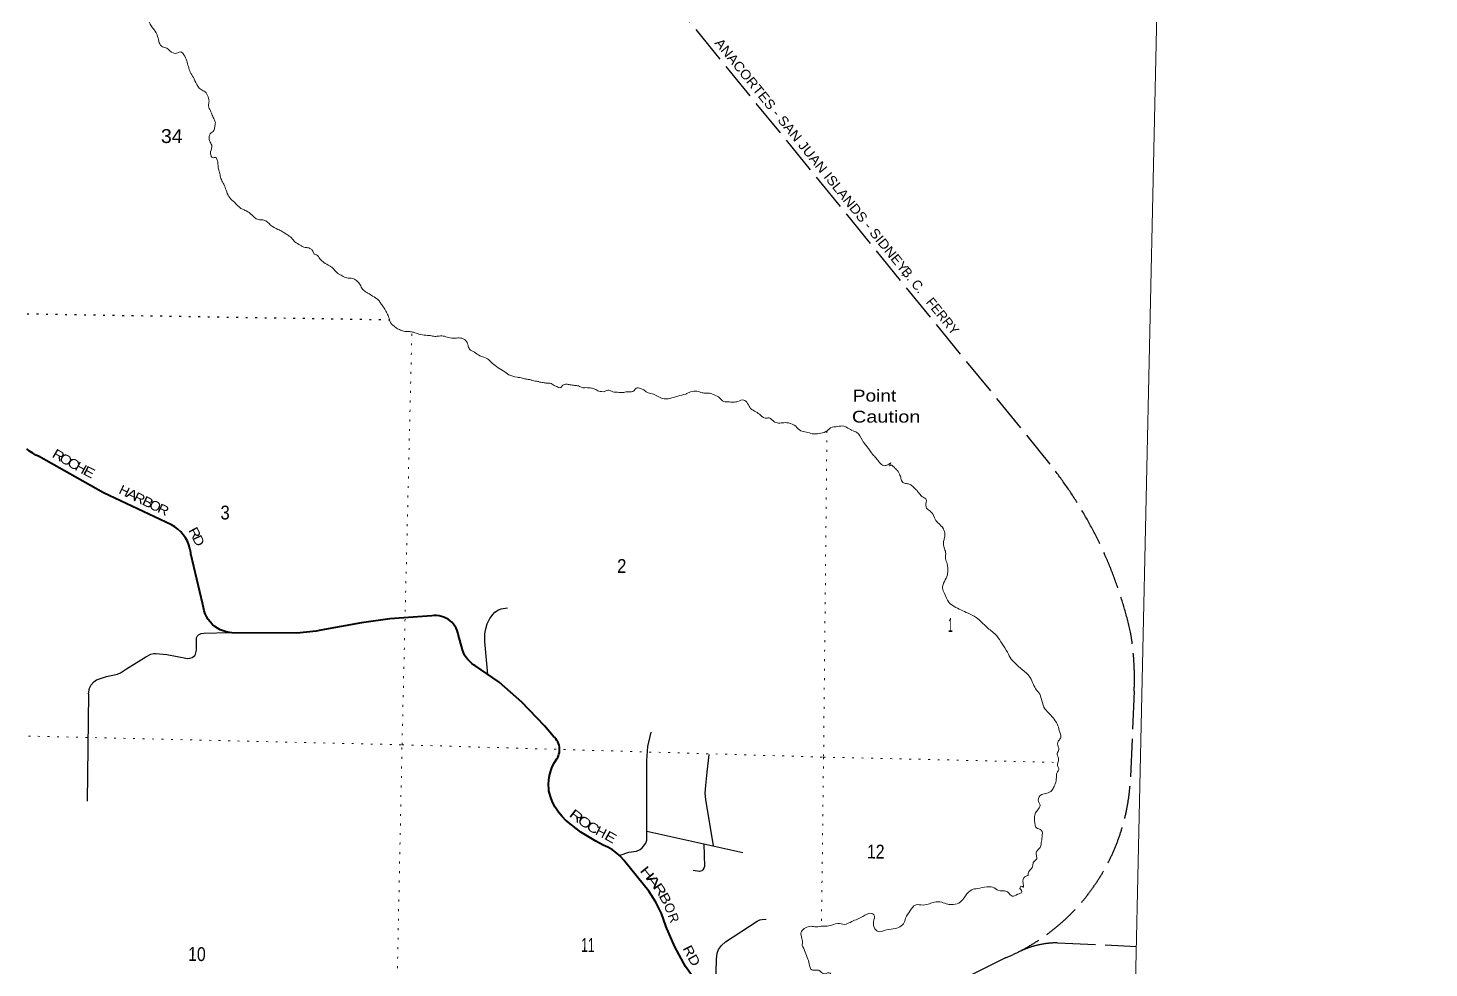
# Model space of a CAD drawing. Header units: feet. Extents: x -611393 to -485084, y 372822 to 560047.
# Drawn here: x -502761 to -485084, y 388974 to 400829 of the extents above; entities that cross this region are included whole.
import ezdxf

# ---------------------------------------------------------------- set-up
doc = ezdxf.new("R2010")
doc.units = ezdxf.units.FT
doc.header["$LTSCALE"] = 80
doc.linetypes.add('DOTTED', pattern=[1.5, 0.3, -1.2])
doc.linetypes.add('LONG_DASHED', pattern=[7.5, 6, -1.5])
for name, color, linetype, lineweight in [('26', 7, 'Continuous', 40), ('27', 7, 'Continuous', 13), ('29', 7, 'Continuous', 25), ('33', 7, 'LONG_DASHED', 25), ('39', 7, 'Continuous', 13), ('4', 7, 'Continuous', 13), ('6', 7, 'DOTTED', 25), ('7', 7, 'DOTTED', 13)]:
    doc.layers.add(name, color=color, linetype=linetype, lineweight=lineweight)
doc.layers.add('42', color=7, linetype='Continuous')

msp = doc.modelspace()

# ---------------------------------------------------------------- linework, layer by layer
at = {"layer": '26'}
for points in [[(-500539.66, 393480.08), (-500549, 393519.5), (-500554.16, 393559.67), (-500706.14, 394198.01), (-500708.26, 394215.76), (-500717.53, 394263.87), (-500731.78, 394310.74), (-500750.84, 394355.87), (-500774.53, 394398.76), (-500802.56, 394438.94), (-500834.64, 394475.97), (-500870.42, 394509.44), (-500909.5, 394538.99), (-500951.45, 394564.29), (-501808.7, 394966.72), (-502627.03, 395429.44), (-502661.51, 395443.72), (-502702.25, 395465.31), (-502740.51, 395491.04), (-502775.88, 395520.63)], [(-495296.59, 390390.41), (-495333.37, 390423.91), (-495386.35, 390462.88), (-495443.12, 390496.1), (-495503.05, 390523.2), (-495596.29, 390571.22), (-495786.35, 390688.4), (-495963.12, 390824.8), (-495969.75, 390830.68), (-496021.97, 390882.68), (-496068.46, 390939.86), (-496108.72, 391001.58), (-496142.31, 391067.17), (-496168.86, 391135.92), (-496188.08, 391207.06), (-496190.95, 391230.18), (-496193.84, 391287.95), (-496190.67, 391345.7), (-496181.48, 391402.81), (-496166.38, 391458.64), (-496145.52, 391512.59), (-496119.14, 391564.07), (-496087.52, 391612.5), (-496077.79, 391629.28), (-496068.46, 391649.72), (-496061.33, 391671.02), (-496056.45, 391692.94), (-496053.9, 391715.26), (-496053.69, 391737.72), (-496055.84, 391760.08), (-496060.31, 391782.09), (-496067.05, 391803.51), (-496076, 391824.12), (-496087.05, 391843.67), (-496100.08, 391861.96), (-496114.96, 391878.79), (-496131.51, 391893.97), (-496243.85, 392029.5), (-496531.81, 392328.44), (-496816.52, 392579.85), (-497121.82, 392788.99), (-497130.89, 392794.31), (-497160.24, 392814.31), (-497187.33, 392837.26), (-497211.88, 392862.92), (-497233.61, 392891), (-497252.29, 392921.21), (-497267.71, 392953.2), (-497279.7, 392986.62), (-497332.53, 393183.24), (-497337.16, 393202.95), (-497346.71, 393232.02), (-497359.24, 393259.93), (-497374.63, 393286.37), (-497392.69, 393311.06), (-497413.24, 393333.73), (-497436.04, 393354.12), (-497460.86, 393372.02), (-497487.4, 393387.23), (-497515.39, 393399.58), (-497544.52, 393408.94), (-497574.47, 393415.2), (-497604.9, 393418.3), (-497635.5, 393418.19), (-497665.91, 393414.89), (-498195.65, 393377.48), (-498551.72, 393328.3), (-499067.82, 393234.14), (-499127.37, 393223.47), (-499367.2, 393196.55), (-500187.54, 393202.34), (-500219.96, 393205.33), (-500259.76, 393212.83), (-500298.57, 393224.46), (-500335.94, 393240.07), (-500371.48, 393259.51), (-500404.79, 393282.56), (-500435.52, 393308.96), (-500463.31, 393338.43), (-500487.87, 393370.64), (-500508.93, 393405.24), (-500526.26, 393441.86), (-500539.66, 393480.08)], [(-494147.9, 386359.36), (-494147.2, 386384.31), (-494094.45, 388255.37), (-494210.95, 388563.81), (-494212.48, 388570.52), (-494227.95, 388623.54), (-494248.88, 388674.65), (-494275.03, 388723.29), (-494306.13, 388768.93), (-494463.05, 388993.54), (-494600.8, 389241.6), (-494711.87, 389502.7), (-494713.11, 389506.72), (-494769.41, 389659.58), (-494841.39, 389805.71), (-494928.24, 389943.51), (-495230.07, 390316.39), (-495241.02, 390330.48), (-495284.74, 390379.62), (-495296.59, 390390.41)]]:
    msp.add_lwpolyline(points, dxfattribs=at)
at = {"layer": '29'}
for p, q in [((-501997.03, 392431.78), (-502014.77, 391076.53)), ((-494953.22, 390700.09), (-494954.11, 391591.6)), ((-494953.22, 390700.09), (-493741.87, 390429.6)), ((-494094.45, 388255.37), (-494075, 389086.19))]:
    msp.add_line(p, q, dxfattribs=at)
for points in [[(-496959.19, 392677.26), (-496997.94, 393091.51), (-496995.51, 393186.22), (-496985.8, 393249.37), (-496966.38, 393312.51), (-496932.4, 393380.51), (-496893.56, 393436.37), (-496869.29, 393463.09), (-496825.6, 393492.23), (-496791.61, 393504.37), (-496709.08, 393516.52)], [(-501997.03, 392431.78), (-501983.52, 392503.17), (-501964.1, 392544.46), (-501930.12, 392583.32), (-501896.13, 392607.6), (-501772.34, 392648.89), (-501631.55, 392680.46), (-501592.71, 392697.46), (-501517.46, 392748.46), (-501274.72, 392899.03), (-501211.61, 392930.61), (-501172.78, 392940.32), (-501148.5, 392940.32), (-501010.14, 392925.75), (-500747.98, 392877.18), (-500718.85, 392879.61), (-500689.73, 392891.75), (-500658.17, 392916.04), (-500648.46, 392933.04), (-500636.32, 392984.04), (-500636.32, 393139.47), (-500621.76, 393161.32), (-500609.62, 393175.9), (-500578.07, 393192.9), (-500544.08, 393197.75), (-500219.96, 393205.33)], [(-494954.11, 391591.6), (-494940.72, 391765.47), (-494897.03, 391947.62)], [(-494111.06, 390513.04), (-494210.07, 391097.6), (-494214.93, 391180.17), (-494207.65, 391277.32), (-494190.65, 391444.89), (-494166.38, 391668.33)], [(-495296.59, 390390.41), (-495216.23, 390422.44), (-495179.82, 390434.58), (-495085.15, 390446.72), (-495039.03, 390466.15), (-495012.33, 390488.01), (-494966.21, 390546.3), (-494954.07, 390585.16), (-494953.22, 390700.09)], [(-494232.27, 390540.17), (-494225.85, 390254.86), (-494233.13, 390230.58), (-494247.69, 390211.15), (-494257.4, 390199), (-494286.53, 390189.29), (-494366.64, 390201.43)], [(-494075, 389086.19), (-494065.64, 389159.56), (-494048.65, 389205.7), (-494012.24, 389256.7), (-493961.27, 389302.85), (-493560.74, 389565.14), (-493526.76, 389582.14), (-493500.06, 389587), (-493449.08, 389589.42)]]:
    msp.add_lwpolyline(points, dxfattribs=at)
at = {"layer": '33'}
for p, q in [((-494713.08, 401274.09), (-489867.5, 395330.18)), ((-488803.64, 392465.13), (-488856.66, 391264.63)), ((-489769.44, 389290.16), (-488775.32, 389246.08))]:
    msp.add_line(p, q, dxfattribs=at)
msp.add_lwpolyline([(-490427.61, 389099.98), (-490895.74, 388868.31), (-491051.99, 388777.78), (-491208.25, 388670.8), (-491323.38, 388539.13), (-491413.84, 388407.46), (-491471.56, 388261.5), (-491499.89, 388115.03), (-491504.31, 387979.53), (-491504.31, 387773.8), (-491487.86, 387469.31), (-491496.08, 387197.74), (-491528.98, 386959.09), (-491584.88, 386768.52), (-491679.31, 386537.01), (-491820.95, 386277.16), (-491997.08, 386000.73)], dxfattribs=at)
for centre, radius, start, end in [((-493989.76, 392048.49), 5269.02, 12.50515, 38.52301), ((-492366.71, 392621.36), 3566.5, 357.48949, 9.16423), ((-491434.38, 391482.99), 2586.95, 292.90296, 355.15806), ((-489775.75, 388214.12), 1076.06, 89.66415, 115.48443)]:
    msp.add_arc(centre, radius, start, end, dxfattribs=at)
at = {"layer": '39'}
for points in [[(-502444.49, 402837.95), (-502394.44, 402784.91), (-502378.55, 402754.43), (-502368.78, 402715.92), (-502337.06, 402646.87), (-502319.21, 402608.28), (-502291.36, 402559.49), (-502259.65, 402488.42), (-502233.87, 402433.59), (-502230.34, 402374.92), (-502198.12, 402362.48), (-502169.98, 402346.04), (-502156.19, 402305.47), (-502111.99, 402276.74), (-502104.39, 402222.08), (-502064.12, 402205.52), (-502050.57, 402138.67), (-502018.72, 402083.77), (-502007.24, 402010.88), (-501983.35, 401970.21), (-501949.63, 401899.12), (-501953.99, 401862.77), (-501936.41, 401793.86), (-501938.88, 401743.33), (-501939.18, 401708.96), (-501904.85, 401706.62), (-501876.62, 401700.28), (-501844.38, 401689.87), (-501810.01, 401691.56), (-501789.86, 401685.3), (-501778.24, 401628.58), (-501764.36, 401598.12), (-501727.99, 401597.77), (-501709.93, 401583.45), (-501683.86, 401560.96), (-501652.05, 401502.02), (-501652.53, 401447.43), (-501632.69, 401406.81), (-501600.89, 401345.85), (-501558.66, 401323.2), (-501512.3, 401310.63), (-501486.35, 401273.99), (-501457.96, 401285.85), (-501407.46, 401283.35), (-501379.6, 401234.56), (-501367.89, 401187.94), (-501350.49, 401098.81), (-501338.78, 401052.2), (-501310.67, 401031.71), (-501278.7, 400990.97), (-501250.8, 400946.22), (-501209.14, 400858.88), (-501169.18, 400807.95), (-501125.48, 400722.62), (-501105.97, 400643.58), (-501066, 400592.65), (-501009.59, 400573.92), (-500931.31, 400514.54), (-500872.7, 400516), (-500840.26, 400527.82), (-500782.15, 400472.68), (-500752.5, 400397.59), (-500732.94, 400324.61), (-500705.26, 400255.6), (-500665.45, 400186.48), (-500619.77, 400097.08), (-500577.73, 400052.2), (-500527.45, 400025.44), (-500487.61, 399960.35), (-500478.13, 399889.5), (-500484.57, 399847.1), (-500458.86, 399784.18), (-500437.11, 399729.38), (-500411.33, 399674.54), (-500397.52, 399635.99), (-500399.77, 399609.73), (-500408.3, 399559.26), (-500414.58, 399535.06), (-500463.43, 399495.09), (-500474.17, 399422.4), (-500456.38, 399377.75), (-500442.47, 399351.33), (-500457.34, 399268.58), (-500451.74, 399215.96), (-500443.8, 399199.7), (-500421.63, 399193.43), (-500387.27, 399195.12), (-500377.32, 399176.83), (-500369.46, 399152.49), (-500363.89, 399095.83), (-500354.31, 399037.1), (-500338.66, 398978.32), (-500321.01, 398917.49), (-500289.2, 398858.55), (-500261.57, 398783.48), (-500225.92, 398702.27), (-500151.82, 398626.75)], [(-500151.82, 398626.75), (-500109.77, 398583.89), (-500061.59, 398547.04), (-500007.26, 398522.26), (-499936.97, 398473.06), (-499892.87, 398432.2), (-499838.5, 398411.47), (-499783.98, 398406.9), (-499699.67, 398343.42), (-499607.2, 398289.97), (-499552.87, 398263.17), (-499510.69, 398234.46), (-499464.47, 398205.72), (-499412.4, 398152.65), (-499394.4, 398132.26), (-499328.08, 398091.19), (-499295.91, 398072.69), (-499265.69, 398062.29), (-499219.28, 398055.78), (-499189.09, 398041.34), (-499165.15, 398006.74), (-499155.24, 397984.41), (-499123.06, 397967.92), (-499077.02, 397918.96), (-499042.97, 397884.26), (-498974.67, 397839.13), (-498942.48, 397822.65), (-498914.39, 397800.14), (-498870.39, 397749.18), (-498810.11, 397710.19), (-498755.81, 397681.36), (-498685.16, 397672.6), (-498652.89, 397666.23), (-498606.68, 397635.46), (-498570.71, 397590.64), (-498540.88, 397535.76), (-498486.69, 397494.81), (-498430.41, 397459.9), (-498360.09, 397414.75), (-498334.02, 397392.26), (-498308.09, 397353.59), (-498278.14, 397312.87), (-498254.24, 397274.23), (-498238.34, 397243.75), (-498212.57, 397186.89), (-498198.79, 397146.32), (-498180.98, 397103.69), (-498144.89, 397071), (-498120.82, 397050.55), (-498098.72, 397036.19), (-498048.39, 397015.49), (-497991.94, 397000.8), (-497943.45, 397000.33), (-497899.07, 396991.82), (-497830.57, 396968.93), (-497739.77, 396953.91), (-497703.42, 396951.54), (-497640.88, 396940.84), (-497590.35, 396942.38), (-497521.63, 396943.75), (-497455.1, 396926.94), (-497372.33, 396918.06), (-497305.64, 396919.45), (-497241.23, 396890.53), (-497209.46, 396827.55), (-497189.68, 396778.84), (-497129.41, 396739.85), (-497059.06, 396696.72), (-496964.44, 396657.4), (-496916.32, 396614.48), (-496850.13, 396559.26), (-496763.73, 396503.85), (-496693.42, 396456.67), (-496590.64, 396425.36), (-496520.02, 396414.58), (-496473.67, 396399.99), (-496431.28, 396395.54), (-496392.99, 396383.04), (-496360.72, 396376.67), (-496328.43, 396372.32), (-496292.15, 396361.87), (-496261.88, 396357.53), (-496235.65, 396353.24), (-496217.48, 396351.04), (-496175.07, 396348.62), (-496122.77, 396321.84), (-496076.47, 396301.18), (-496040.16, 396294.77), (-496025.89, 396308.78), (-496013.64, 396322.82), (-495969.07, 396336.55), (-495922.65, 396330.04), (-495864.13, 396321.4), (-495813.67, 396314.85), (-495769.4, 396294.21), (-495720.91, 396293.75), (-495686.57, 396291.4)], [(-495686.57, 396291.4), (-495652.26, 396287.03), (-495607.92, 396274.47), (-495557.62, 396249.73), (-495523.33, 396243.34), (-495486.94, 396245.02), (-495454.49, 396258.86), (-495410.07, 396254.39), (-495383.91, 396242.01), (-495301.14, 396233.14), (-495282.98, 396230.94), (-495230.39, 396236.51), (-495181.85, 396242.11), (-495117.1, 396251.6), (-495088.49, 396287.72), (-495031.96, 396283.14), (-494991.71, 396264.56), (-494951.55, 396235.87), (-494887.07, 396215.04), (-494818.62, 396186.08), (-494752.2, 396157.14), (-494683.54, 396152.45), (-494620.76, 396168.02), (-494559.97, 396187.66), (-494462.75, 396213.02), (-494401.91, 396238.73), (-494321, 396248.07), (-494254.48, 396229.24), (-494208.05, 396224.75), (-494161.59, 396222.29), (-494103.18, 396201.51), (-494034.79, 396166.49), (-493982.68, 396117.47), (-493926.14, 396112.88), (-493861.51, 396110.25), (-493804.84, 396119.82), (-493729.92, 396137.3), (-493681.81, 396094.38), (-493643.97, 396031.34), (-493575.65, 395988.23), (-493519.45, 395945.24), (-493440.97, 395908.1), (-493426.79, 395912), (-493362.44, 395877.02), (-493308.14, 395848.2), (-493243.46, 395849.6), (-493166.69, 395848.87), (-493074.12, 395805.53), (-493009.96, 395748.31), (-492939.37, 395733.48), (-492864.79, 395712.55), (-492779.9, 395715.79), (-492694.82, 395739.24), (-492633.8, 395785.16), (-492546.76, 395802.53), (-492467.9, 395807.84), (-492417.61, 395783.1), (-492351.23, 395748.1), (-492304.92, 395729.46), (-492233.08, 395627.68), (-492209.12, 395595.1), (-492175.16, 395550.3), (-492101.28, 395450.52), (-492061.26, 395405.66), (-492017.29, 395350.65), (-491963.09, 395309.69), (-491924.65, 395315.39), (-491873.87, 395345.24)], [(-491873.87, 395345.24), (-491888.35, 395306.96), (-491868.06, 395316.88), (-491853.99, 395308.66), (-491821.93, 395278.02), (-491781.87, 395237.2), (-491763.99, 395202.66), (-491746.25, 395151.94), (-491724.51, 395097.15), (-491676.14, 395082.53), (-491631.78, 395072), (-491593.66, 395041.31), (-491543.56, 394994.33), (-491515.59, 394957.67), (-491467.51, 394910.71), (-491427.35, 394882.02), (-491427.64, 394849.67), (-491424.26, 394774.83), (-491368.09, 394727.79), (-491322.3, 394650.52), (-491284.43, 394591.52), (-491228.32, 394538.42), (-491198.53, 394479.5), (-491197.2, 394400.64), (-491207.73, 394352.21), (-491202.37, 394273.31), (-491182.66, 394216.5), (-491183.36, 394137.66), (-491163.72, 394072.77), (-491156.23, 394005.98), (-491160.91, 393933.23), (-491198.03, 393848.67), (-491221, 393763.96), (-491197.33, 393699.04), (-491143.75, 393587.32), (-490989.02, 393490.82), (-490900.49, 393447.52), (-490797.89, 393395.99), (-490735.74, 393340.81), (-490651.57, 393261.16), (-490537.26, 393163.02), (-490469.44, 393063.3), (-490401.69, 392955.49), (-490353.94, 392870.12), (-490295.88, 392808.91), (-490243.8, 392757.86), (-490127.5, 392655.66), (-490085.77, 392576.41), (-490048.07, 392497.2), (-489996.17, 392425.94), (-489968.59, 392344.8), (-489929.09, 392241.31), (-489871.05, 392178.07), (-489813.04, 392110.8), (-489765.27, 392029.47), (-489743.75, 391948.39), (-489728.04, 391897.69), (-489734.31, 391873.49), (-489760.93, 391833.3), (-489771.32, 391801.05), (-489753.78, 391728.1), (-489774.41, 391679.77), (-489758.78, 391618.96), (-489763.22, 391574.52), (-489769.71, 391526.06), (-489753.86, 391489.51), (-489778.63, 391431.11), (-489785.19, 391374.56), (-489800.01, 391297.87), (-489814.45, 391263.64), (-489841.17, 391213.35), (-489906.12, 391179.59), (-489970.96, 391159.99), (-490013.99, 391091.66), (-489990.34, 391024.71), (-490025.22, 390964.38), (-490053.9, 390920.17), (-490060.64, 390843.41), (-490053.13, 390778.63), (-490039.29, 390744.13), (-489976.92, 390713.21), (-489965.55, 390628.18), (-489976.29, 390555.49), (-490001.21, 390478.9), (-490025.65, 390456.89), (-490036.36, 390388.25), (-490032.64, 390351.82), (-490071.39, 390311.75), (-490083.89, 390269.41), (-490106.56, 390219.08), (-490139.24, 390178.95), (-490147.68, 390138.59), (-490167.94, 390132.72), (-490206.88, 390070.41), (-490205.56, 389991.55), (-490229.68, 390005.93), (-490246.11, 389975.76)], [(-490246.11, 389975.76), (-490220.23, 389931.03), (-490275.04, 389903.24), (-490341.93, 389879.62), (-490392.05, 389924.58), (-490440.34, 389947.28), (-490511.04, 389949.97), (-490591.48, 389993.2), (-490662.18, 389995.89), (-490779.55, 389976.79), (-490852.45, 389959.29), (-490931.91, 389885.24), (-491015.57, 389793.03), (-491110.71, 389773.71), (-491155.12, 389778.18), (-491231.69, 389803.17), (-491324.65, 389802.03), (-491385.42, 389784.42), (-491466.4, 389766.99), (-491565.4, 389767.93), (-491632.76, 389691.74), (-491688.11, 389601.28), (-491696.52, 389564.97), (-491816.56, 389471.08), (-491927.85, 389453.95), (-492041.16, 389436.83), (-492075.22, 389469.5), (-492092.64, 389556.61), (-492087.81, 389645.53), (-492115.95, 389661.97), (-492229.46, 389622.61), (-492296.44, 389588.88), (-492365.38, 389561.23), (-492460.68, 389523.72), (-492543.42, 389536.64), (-492658.89, 389503.37), (-492737.7, 389502.1), (-492816.61, 389490.72), (-492881.19, 389499.42), (-492952.09, 389479.88), (-493003.01, 389433.86), (-493007.46, 389387.4), (-492989.97, 389308.37), (-492992.4, 389261.89)], [(-492992.4, 389261.89), (-492921.22, 389085.31), (-492899.69, 389006.25), (-492881.93, 388957.56), (-492829.51, 388944.93), (-492777.01, 388940.38), (-492724.83, 388899.45), (-492653.99, 388912.93), (-492612.06, 388855.92), (-492606.57, 388791.16), (-492562.67, 388728.07), (-492565.17, 388673.5), (-492589.83, 388627.23), (-492563.96, 388582.5), (-492536.12, 388531.69), (-492508.17, 388493.01), (-492475.96, 388478.55), (-492445.92, 388447.93), (-492434.05, 388419.51), (-492410.34, 388358.63), (-492411.12, 388269.67), (-492413.57, 388221.17), (-492383.75, 388166.3), (-492392.76, 388061.24), (-492419.84, 387968.49), (-492450.65, 387912.17), (-492489.48, 387862), (-492538.3, 387826.07), (-492641.68, 387788.64), (-492714.42, 387789.33), (-492775.12, 387779.8), (-492824.29, 387703.43), (-492881.31, 387653.43), (-492937.99, 387641.84), (-492992.69, 387626.18), (-493069.8, 387588.5), (-493130.65, 387562.8), (-493205.35, 387569.57), (-493274.17, 387556.07), (-493328.91, 387536.38), (-493386.01, 387476.26), (-493455.49, 387387.96), (-493487.3, 387218.43), (-493485.6, 387182.02), (-493459.64, 387147.4), (-493449.87, 387108.89), (-493434.69, 386997.54), (-493425.02, 386948.92), (-493411.37, 386892.18), (-493347.38, 386816.76), (-493291.03, 386789.94), (-493220.51, 386767.02), (-493137.82, 386750.06), (-493079.53, 386715.13), (-493017.1, 386690.28), (-492986.9, 386677.86), (-492922.5, 386648.94), (-492864.15, 386620.08), (-492795.67, 386595.16), (-492725.06, 386582.36), (-492654.56, 386557.42), (-492618.44, 386528.77), (-492552.03, 386497.81), (-492526.02, 386469.26), (-492477.76, 386442.51), (-492439.65, 386409.8), (-492399.63, 386364.94), (-492397.69, 386356.83), (-492355.61, 386315.99), (-492349.73, 386295.72), (-492344.7, 386291.02)]]:
    msp.add_spline(points, degree=3, dxfattribs=at)
at = {"layer": '4'}
msp.add_lwpolyline([(-606327.43, 559945.21), (-576018.15, 559132.04), (-545707.77, 558360.55), (-515396.36, 557630.76), (-485083.98, 556942.67), (-489136.84, 372822.34), (-519702.48, 373516.18), (-550267.14, 374252.07), (-580830.76, 375029.99), (-611393.28, 375849.97)], close=True, dxfattribs=at)
at = {"layer": '6'}
msp.add_lwpolyline([(-506398.73, 397300.09), (-503253.69, 397232.87), (-498200.08, 397150.2)], dxfattribs=at)
at = {"layer": '7'}
msp.add_line((-503355.17, 391912.21), (-498041.95, 391788.82), dxfattribs=at)
for points in [[(-498253.28, 382683.63), (-498151.66, 386452.06), (-498041.95, 391788.82), (-497917.7, 396996.08)], [(-492680.53, 395748.04), (-492722.95, 391633.03), (-492749.86, 389500.76)], [(-498041.95, 391788.82), (-492722.95, 391633.03), (-489764.33, 391566.15)]]:
    msp.add_lwpolyline(points, dxfattribs=at)

# ---------------------------------------------------------------- texts
at = {"layer": '27'}
for s, rotation, width, p in [('R', 329.589, 1.25, (-502468.17, 395425.44)), ('O', 329.587, 1.2, (-502377.41, 395372.49)), ('C', 329.587, 1.25, (-502278.53, 395317.62)), ('H', 330.945, 1.15, (-502180.41, 395262.38)), ('E', 332.369, 1.3, (-502078.48, 395207.63)), ('H', 334.794, 1.05, (-501625.42, 394964.16)), ('A', 334.811, 1.25, (-501531.69, 394919.5)), ('R', 334.072, 1.15, (-501439.24, 394873.04)), ('B', 334.055, 1.25, (-501333.83, 394824.42)), ('O', 334.129, 1.1, (-501243.02, 394778.21)), ('R', 334.779, 1.15, (-501138.93, 394728.25)), ('R', 298.096, 1.2, (-500741.82, 394494.47)), ('D', 295.591, 1.15, (-500690.96, 394398.12)), ('R', 322.302, 1.45, (-495943.71, 390894.53)), ('O', 324.007, 1.35, (-495838.21, 390813.08)), ('C', 328.361, 1.3, (-495726.9, 390732.96)), ('H', 332.929, 1.1, (-495612.98, 390663.69)), ('E', 330.756, 1.3, (-495498.92, 390606.35)), ('H', 309.362, 1.45, (-495047.65, 390199.21)), ('A', 308.357, 1.65, (-494966.67, 390100.45)), ('R', 304.955, 1.35, (-494881.75, 389992.74)), ('B', 298.786, 1.3, (-494805.74, 389883.2)), ('R', 296.612, 1.15, (-494502.5, 389221.92)), ('D', 299.017, 1.2, (-494442.45, 389102.82))]:
    msp.add_text(s, height=120, rotation=rotation, dxfattribs=dict(at, width=width)).set_placement(p)
for s, rotation, p in [('O', 292.182, (-494742.51, 389765.94)), ('R', 290.417, (-494691.62, 389638.62))]:
    msp.add_text(s, height=120, rotation=rotation, dxfattribs=at).set_placement(p)
at = {"layer": '33', "width": 1.1}
msp.add_text('ANACORTES - SAN JUAN ISLANDS - SIDNEY,', height=120, rotation=309.188, dxfattribs=at).set_placement((-494104.14, 400637.91))
at = {"layer": '33'}
msp.add_text('B. C.   FERRY', height=120, rotation=309.188, dxfattribs=at).set_placement((-491748.44, 397748.25))
at = {"layer": '42'}
for s, width, p in [('Point', 1.2, (-492354.26, 396117.64)), ('Caution', 1.25, (-492365.19, 395852.57))]:
    msp.add_text(s, height=150, dxfattribs=dict(at, width=width)).set_placement(p)
at = {"layer": '7'}
for s, width, p in [('34', 1.05, (-501084.78, 399379.69)), ('3', 0.9, (-500333.67, 394631.1)), ('2', 0.9, (-495329.3, 393956.75)), ('1', 0.45, (-491151.09, 393213.34)), ('12', 0.85, (-492176.37, 390355.3)), ('11', 0.65, (-495782.56, 389176.08)), ('10', 0.85, (-500741.33, 389062.73))]:
    msp.add_text(s, height=175, rotation=359.454, dxfattribs=dict(at, width=width)).set_placement(p)

doc.saveas('drawing.dxf')
